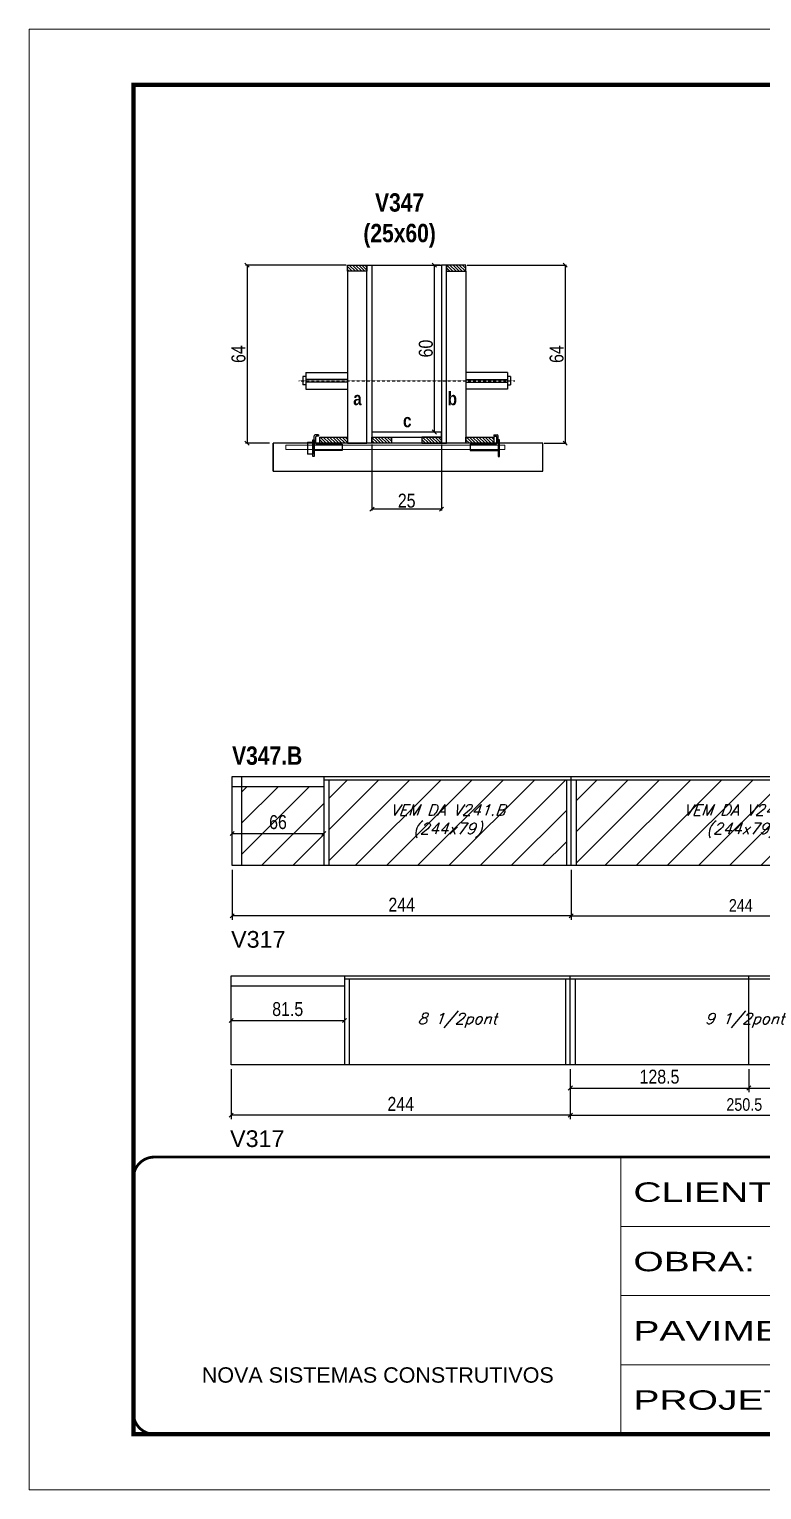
# Model space of a CAD drawing. Extents: x 13154 to 22413, y 1253 to 30260.
# Drawn here: x 13154 to 13682, y 19631 to 20681 of the extents above; entities that cross this region are included whole.
import ezdxf

# ---------------------------------------------------------------- set-up
doc = ezdxf.new("R2010")
doc.units = 0
for name, pattern in [('CONTINUO', [0]), ('DASHED', [0.75, 0.5, -0.25]), ('HIDDEN', [0.375, 0.25, -0.125])]:
    doc.linetypes.add(name, pattern=pattern)
for name, color, linetype in [('5', 5, 'Continuous'), ('barrote', 251, 'Continuous'), ('COTA', 241, 'Continuous'), ('detalhes', 4, 'Continuous'), ('NOMENCLATURA', 7, 'Continuous'), ('Painéis', 200, 'Continuous'), ('presilha', 1, 'Continuous'), ('SARR_2.2x10', 60, 'Continuous'), ('SARR_2.2x7', 40, 'Continuous'), ('SARR_3.5x7', 81, 'Continuous'), ('TENSOR', 3, 'Continuous'), ('texto', 7, 'Continuous')]:
    doc.layers.add(name, color=color, linetype=linetype)
for name, color, linetype, lineweight in [('CONCRETO', 251, 'Continuous', 25), ('Folhas', 255, 'Continuous', 9), ('Hachura', 251, 'Continuous', 9), ('SARRAFO DE PRESSAO', 251, 'DASHED', 9), ('SCO-___-LAJ', 2, 'Continuous', 0)]:
    doc.layers.add(name, color=color, linetype=linetype, lineweight=lineweight)
doc.styles.add('ARIAL', font='arial.ttf')
doc.styles.add('COTA TECNICA', font='techl___.ttf', dxfattribs={"height": 10})
doc.styles.add('COTA TECNICA 2X', font='techl___.ttf', dxfattribs={"height": 10})
doc.styles.add('COTA TECNICA-50', font='techl___.ttf', dxfattribs={"height": 9})
doc.styles.add('Romans', font='romans.shx')
doc.styles.get("Standard").update_dxf_attribs({"font": 'arial.ttf'})
doc.styles.add('TECNICA', font='techb___.ttf', dxfattribs={"height": 10})
doc.styles.add('Tecnologia', font='')
doc.styles.get('Tecnologia').set_extended_font_data('Forgotten Futurist')
doc.dimstyles.new('COTA PAINEL-50', dxfattribs={"dimtxt": 9, "dimasz": 3, "dimexe": 3, "dimexo": 3, "dimgap": 3, "dimtad": 1, "dimdec": 1, "dimzin": 12, "dimdsep": 46, "dimtxsty": 'COTA TECNICA-50', "dimblk1": 'OBLIQUE', "dimblk2": 'OBLIQUE', "dimsah": 1, "dimcen": 0.9, "dimclrd": 4, "dimclre": 4, "dimclrt": 240, "dimadec": 1, "dimazin": 3, "dimtfac": 1, "dimtdec": 1, "dimtmove": 0, "dimatfit": 3, "dimfxl": 1, "dimtolj": 1, "dimtzin": 12, "dimarcsym": 0})
doc.dimstyles.new('PAINEL', dxfattribs={"dimtxt": 10, "dimasz": 3, "dimexe": 3, "dimexo": 3, "dimgap": 3, "dimtad": 1, "dimdec": 1, "dimzin": 12, "dimdsep": 46, "dimtxsty": 'COTA TECNICA', "dimblk1": 'OBLIQUE', "dimblk2": 'OBLIQUE', "dimsah": 1, "dimcen": 0.9, "dimclrd": 4, "dimclre": 4, "dimclrt": 240, "dimadec": 1, "dimazin": 3, "dimtfac": 1, "dimtdec": 1, "dimtmove": 0, "dimatfit": 3, "dimfxl": 1, "dimtolj": 1, "dimtzin": 12, "dimarcsym": 0})
doc.dimstyles.new('SECAO', dxfattribs={"dimscale": 0.333333, "dimtxt": 5, "dimasz": 9, "dimexe": 3, "dimexo": 3, "dimgap": 3, "dimtad": 1, "dimdec": 1, "dimlfac": 0.5, "dimzin": 12, "dimdsep": 46, "dimtxsty": 'COTA TECNICA 2X', "dimblk1": 'OBLIQUE', "dimblk2": 'OBLIQUE', "dimsah": 1, "dimcen": 0.9, "dimclrd": 4, "dimclre": 4, "dimclrt": 240, "dimadec": 1, "dimazin": 3, "dimtfac": 1, "dimtdec": 1, "dimtmove": 0, "dimatfit": 3, "dimfxl": 1, "dimtolj": 1, "dimtzin": 12, "dimarcsym": 0})

# ---------------------------------------------------------------- blocks, each defined once
blk = doc.blocks.new('9999999999')
at = {"color": 30, "linetype": 'CONTINUO'}
for p, q in [((98564.6, 34230.2), (98564.6, 34429.4)), ((98564.6, 34379.6), (99584, 34379.6)), ((98564.6, 34329.8), (99488, 34329.8)), ((98564.6, 34280), (99488, 34280))]:
    blk.add_line(p, q, dxfattribs=at)
at = {"color": 30, "linetype": 'CONTINUO', "const_width": 2}
blk.add_lwpolyline([(99584, 34230.2), (99584, 34414.4, 0.414214), (99569, 34429.4), (98229, 34429.4, 0.414214), (98214, 34414.4), (98214, 34245.2, 0.414214), (98229, 34230.2), (99584, 34230.2)], format="xyb", dxfattribs=at)
at = {"layer": 'Folhas'}
blk.add_lwpolyline([(98139, 34190.2), (99624, 34190.2), (99624, 35240.2), (98139, 35240.2)], close=True, dxfattribs=at)
at = {"layer": 'Folhas', "color": 30, "const_width": 3}
blk.add_lwpolyline([(98214, 34230.2), (99584, 34230.2), (99584, 35200.2), (98214, 35200.2)], close=True, dxfattribs=at)
at = {"color": 7, "linetype": 'Continuous', "ltscale": 5, "style": 'ARIAL'}
blk.add_text('NOVA SISTEMAS CONSTRUTIVOS', height=11.059, dxfattribs=at).set_placement((98263.2, 34267.2))
at = {"layer": 'Folhas', "color": 7, "style": 'Tecnologia', "width": 1.5}
for s, p in [('CLIENTE:', (98573.7, 34397.2)), ('OBRA:', (98573.7, 34347.3)), ('PAVIMENTO:', (98573.7, 34297.5)), ('PROJETO:', (98573.7, 34247.7))]:
    blk.add_text(s, height=14, dxfattribs=at).set_placement(p)
blk = doc.blocks.new('_Oblique')
at = {"color": 0, "linetype": 'ByBlock', "lineweight": -2}
blk.add_line((-0.5, -0.5), (0.5, 0.5), dxfattribs=at)
blk = doc.blocks.new('*D28')
at = {"layer": 'COTA', "color": 4, "lineweight": -2, "transparency": 16777216}
for p, q in [((13401, 20382), (13401, 20334.5)), ((13451, 20382), (13451, 20334.5)), ((13451, 20335.5), (13401, 20335.5))]:
    blk.add_line(p, q, dxfattribs=at)
at = {"layer": 'Defpoints', "color": 0, "transparency": 16777216}
for p in [(13401, 20383), (13451, 20383), (13401, 20335.5)]:
    blk.add_point(p, dxfattribs=at)
at = {"layer": 'COTA', "color": 4, "lineweight": -2, "transparency": 16777216, "xscale": 3, "yscale": 3, "zscale": 3, "rotation": 180}
blk.add_blockref('_Oblique', (13401, 20335.5), dxfattribs=at)
at = {"layer": 'COTA', "color": 4, "lineweight": -2, "transparency": 16777216, "xscale": 3, "yscale": 3, "zscale": 3}
blk.add_blockref('_Oblique', (13451, 20335.5), dxfattribs=at)
at = {"layer": 'COTA', "color": 240, "transparency": 16777216, "insert": (13426, 20341.6), "char_height": 10, "attachment_point": 5, "style": 'COTA TECNICA 2X'}
blk.add_mtext('\\A1;25', dxfattribs=at)
blk = doc.blocks.new('PRESILHA METÁLICA 1')
at = {"layer": 'presilha'}
for p, q in [((7.5, 10.6), (7.5, 19.9)), ((12, 21), (8.6, 21)), ((9, 11.6), (9, 18.9)), ((12, 19.5), (9.6, 19.5)), ((12, 21), (12, 19.5)), ((0, 13), (6, 13)), ((0, 13), (0, 0)), ((6, 0), (0, 0)), ((6, 15.5), (7.5, 15.5)), ((6, -2.5), (6, 15.5)), ((6, 13), (6, 0)), ((7.5, 15.5), (7.5, -2.5)), ((37.5, 4.1), (7.5, 4.1)), ((37.5, 11), (9.6, 11)), ((37.5, 11), (37.5, 4.1)), ((7.5, -2.5), (6, -2.5))]:
    blk.add_line(p, q, dxfattribs=at)
for centre, radius, start, end in [((8.6, 19.9), 1.14, 90, 180), ((9.6, 18.9), 0.57, 90, 180), ((9.6, 11.6), 0.57, 180, 270)]:
    blk.add_arc(centre, radius, start, end, dxfattribs=at)
blk = doc.blocks.new('PRESILHA METÁLICA 2')
at = {"layer": 'presilha'}
for p, q in [((-5.2, 23.5), (-5.2, 22)), ((-5.2, 23.5), (-1.9, 23.5)), ((-5.2, 22), (-2.8, 22)), ((-2.2, 14.1), (-2.2, 21.4)), ((0.8, 18), (-0.8, 18)), ((-0.8, 18), (-0.8, 0)), ((-0.8, 14.6), (-0.8, 22.4)), ((0.8, 0), (0.8, 18)), ((-30.8, 13.5), (-30.8, 6.6)), ((-30.8, 13.5), (-2.8, 13.5)), ((-30.8, 6.6), (-0.8, 6.6)), ((-0.8, 0), (0.8, 0))]:
    blk.add_line(p, q, dxfattribs=at)
for centre, radius, start, end in [((-2.8, 21.4), 0.57, 0, 90), ((-1.9, 22.4), 1.14, 0, 90), ((-2.8, 14.1), 0.57, 270, 0)]:
    blk.add_arc(centre, radius, start, end, dxfattribs=at)
blk = doc.blocks.new('*D29')
at = {"layer": 'COTA', "color": 4, "lineweight": -2, "transparency": 16777216}
for p, q in [((13469.6, 20511), (13541, 20511)), ((13540, 20511), (13540, 20383)), ((13524.8, 20383), (13541, 20383))]:
    blk.add_line(p, q, dxfattribs=at)
at = {"layer": 'Defpoints', "color": 0, "transparency": 16777216}
for p in [(13468.6, 20511), (13523.8, 20383), (13540, 20383)]:
    blk.add_point(p, dxfattribs=at)
at = {"layer": 'COTA', "color": 4, "lineweight": -2, "transparency": 16777216, "xscale": 3, "yscale": 3, "zscale": 3}
for p, rotation in [((13540, 20511), 90), ((13540, 20383), 270)]:
    blk.add_blockref('_Oblique', p, dxfattribs=dict(at, rotation=rotation))
at = {"layer": 'COTA', "color": 240, "transparency": 16777216, "insert": (13533.9, 20447), "char_height": 10, "attachment_point": 5, "rotation": 90, "style": 'COTA TECNICA 2X'}
blk.add_mtext('\\A1;64', dxfattribs=at)
blk = doc.blocks.new('*D16')
at = {"layer": 'COTA', "color": 4, "lineweight": -2, "transparency": 16777216}
for p, q in [((13382.4, 20511), (13310.1, 20511)), ((13311.1, 20511), (13311.1, 20383)), ((13327.2, 20383), (13310.1, 20383))]:
    blk.add_line(p, q, dxfattribs=at)
at = {"layer": 'Defpoints', "color": 0, "transparency": 16777216}
for p in [(13383.4, 20511), (13311.1, 20383), (13328.2, 20383)]:
    blk.add_point(p, dxfattribs=at)
at = {"layer": 'COTA', "color": 4, "lineweight": -2, "transparency": 16777216, "xscale": 3, "yscale": 3, "zscale": 3}
for p, rotation in [((13311.1, 20511), 90), ((13311.1, 20383), 270)]:
    blk.add_blockref('_Oblique', p, dxfattribs=dict(at, rotation=rotation))
at = {"layer": 'COTA', "color": 240, "transparency": 16777216, "insert": (13305, 20447), "char_height": 10, "attachment_point": 5, "rotation": 90, "style": 'COTA TECNICA 2X'}
blk.add_mtext('\\A1;64', dxfattribs=at)
blk = doc.blocks.new('*D676')
at = {"layer": 'COTA', "color": 4, "lineweight": -2, "transparency": 16777216}
for p, q in [((13450, 20511), (13444.9, 20511)), ((13445.9, 20391), (13445.9, 20511)), ((13450, 20391), (13444.9, 20391))]:
    blk.add_line(p, q, dxfattribs=at)
at = {"layer": 'Defpoints', "color": 0, "transparency": 16777216}
for p in [(13445.9, 20511), (13451, 20511), (13451, 20391)]:
    blk.add_point(p, dxfattribs=at)
at = {"layer": 'COTA', "color": 4, "lineweight": -2, "transparency": 16777216, "xscale": 3, "yscale": 3, "zscale": 3}
for p, rotation in [((13445.9, 20511), 90), ((13445.9, 20391), 270)]:
    blk.add_blockref('_Oblique', p, dxfattribs=dict(at, rotation=rotation))
at = {"layer": 'COTA', "color": 240, "transparency": 16777216, "insert": (13439.8, 20451), "char_height": 10, "attachment_point": 5, "rotation": 90, "style": 'COTA TECNICA 2X'}
blk.add_mtext('\\A1;60', dxfattribs=at)
blk = doc.blocks.new('*D24')
at = {"layer": 'COTA', "color": 4, "linetype": 'ByBlock', "lineweight": -2, "transparency": 16777216}
for p, q in [((13544.4, 20076.3), (13544.4, 20040.2)), ((13788.4, 20076.3), (13788.4, 20040.2)), ((13544.4, 20043.2), (13788.4, 20043.2))]:
    blk.add_line(p, q, dxfattribs=at)
at = {"layer": 'Defpoints', "color": 0, "linetype": 'ByBlock', "transparency": 16777216}
for p in [(13544.4, 20079.3), (13788.4, 20079.3), (13788.4, 20043.2)]:
    blk.add_point(p, dxfattribs=at)
at = {"layer": 'COTA', "color": 4, "linetype": 'ByBlock', "lineweight": -2, "transparency": 16777216, "xscale": 3, "yscale": 3, "zscale": 3, "rotation": 180}
blk.add_blockref('_Oblique', (13544.4, 20043.2), dxfattribs=at)
at = {"layer": 'COTA', "color": 4, "linetype": 'ByBlock', "lineweight": -2, "transparency": 16777216, "xscale": 3, "yscale": 3, "zscale": 3}
blk.add_blockref('_Oblique', (13788.4, 20043.2), dxfattribs=at)
at = {"layer": 'COTA', "color": 240, "linetype": 'ByBlock', "transparency": 16777216, "insert": (13666.4, 20050.7), "char_height": 9, "attachment_point": 5, "style": 'COTA TECNICA-50'}
blk.add_mtext('\\A1;244', dxfattribs=at)
blk = doc.blocks.new('*D706')
at = {"layer": 'COTA', "color": 4, "linetype": 'ByBlock', "lineweight": -2, "transparency": 16777216}
for p, q in [((13300.4, 20076.3), (13300.4, 20040.2)), ((13544.4, 20076.3), (13544.4, 20040.2)), ((13544.4, 20043.2), (13300.4, 20043.2))]:
    blk.add_line(p, q, dxfattribs=at)
at = {"layer": 'Defpoints', "color": 0, "linetype": 'ByBlock', "transparency": 16777216}
for p in [(13300.4, 20079.3), (13544.4, 20079.3), (13300.4, 20043.2)]:
    blk.add_point(p, dxfattribs=at)
at = {"layer": 'COTA', "color": 4, "linetype": 'ByBlock', "lineweight": -2, "transparency": 16777216, "xscale": 3, "yscale": 3, "zscale": 3, "rotation": 180}
blk.add_blockref('_Oblique', (13300.4, 20043.2), dxfattribs=at)
at = {"layer": 'COTA', "color": 4, "linetype": 'ByBlock', "lineweight": -2, "transparency": 16777216, "xscale": 3, "yscale": 3, "zscale": 3}
blk.add_blockref('_Oblique', (13544.4, 20043.2), dxfattribs=at)
at = {"layer": 'COTA', "color": 240, "linetype": 'ByBlock', "transparency": 16777216, "insert": (13422.4, 20051.2), "char_height": 10, "attachment_point": 5, "style": 'COTA TECNICA'}
blk.add_mtext('\\A1;244', dxfattribs=at)
blk = doc.blocks.new('*D10')
at = {"layer": 'COTA', "color": 4, "linetype": 'ByBlock', "lineweight": -2, "transparency": 16777216}
blk.add_line((13300.4, 20102.4), (13366.4, 20102.4), dxfattribs=at)
at = {"layer": 'Defpoints', "color": 0, "linetype": 'ByBlock', "transparency": 16777216}
for p in [(13300.4, 20102.4), (13366.4, 20102.4), (13366.4, 20102.4)]:
    blk.add_point(p, dxfattribs=at)
at = {"layer": 'COTA', "color": 4, "linetype": 'ByBlock', "lineweight": -2, "transparency": 16777216, "xscale": 3, "yscale": 3, "zscale": 3, "rotation": 180}
blk.add_blockref('_Oblique', (13300.4, 20102.4), dxfattribs=at)
at = {"layer": 'COTA', "color": 4, "linetype": 'ByBlock', "lineweight": -2, "transparency": 16777216, "xscale": 3, "yscale": 3, "zscale": 3}
blk.add_blockref('_Oblique', (13366.4, 20102.4), dxfattribs=at)
at = {"layer": 'COTA', "color": 240, "linetype": 'ByBlock', "transparency": 16777216, "insert": (13333.4, 20110.5), "char_height": 10, "attachment_point": 5, "style": 'COTA TECNICA'}
blk.add_mtext('\\A1;66', dxfattribs=at)
blk = doc.blocks.new('*D13')
at = {"layer": 'COTA', "color": 4, "linetype": 'ByBlock', "lineweight": -2, "transparency": 16777216}
for p, q in [((13543.7, 19933), (13543.7, 19896.9)), ((13794.2, 19933), (13794.2, 19896.9)), ((13543.7, 19899.9), (13794.2, 19899.9))]:
    blk.add_line(p, q, dxfattribs=at)
at = {"layer": 'Defpoints', "color": 0, "linetype": 'ByBlock', "transparency": 16777216}
for p in [(13543.7, 19936), (13794.2, 19936), (13794.2, 19899.9)]:
    blk.add_point(p, dxfattribs=at)
at = {"layer": 'COTA', "color": 4, "linetype": 'ByBlock', "lineweight": -2, "transparency": 16777216, "xscale": 3, "yscale": 3, "zscale": 3, "rotation": 180}
blk.add_blockref('_Oblique', (13543.7, 19899.9), dxfattribs=at)
at = {"layer": 'COTA', "color": 4, "linetype": 'ByBlock', "lineweight": -2, "transparency": 16777216, "xscale": 3, "yscale": 3, "zscale": 3}
blk.add_blockref('_Oblique', (13794.2, 19899.9), dxfattribs=at)
at = {"layer": 'COTA', "color": 240, "linetype": 'ByBlock', "transparency": 16777216, "insert": (13668.9, 19907.5), "char_height": 9, "attachment_point": 5, "style": 'COTA TECNICA-50'}
blk.add_mtext('\\A1;250.5', dxfattribs=at)
blk = doc.blocks.new('*D658')
at = {"layer": 'COTA', "color": 4, "linetype": 'ByBlock', "lineweight": -2, "transparency": 16777216}
for p, q in [((13299.7, 19933), (13299.7, 19896.9)), ((13543.7, 19933), (13543.7, 19896.9)), ((13543.7, 19899.9), (13299.7, 19899.9))]:
    blk.add_line(p, q, dxfattribs=at)
at = {"layer": 'Defpoints', "color": 0, "linetype": 'ByBlock', "transparency": 16777216}
for p in [(13299.7, 19936), (13543.7, 19936), (13299.7, 19899.9)]:
    blk.add_point(p, dxfattribs=at)
at = {"layer": 'COTA', "color": 4, "linetype": 'ByBlock', "lineweight": -2, "transparency": 16777216, "xscale": 3, "yscale": 3, "zscale": 3, "rotation": 180}
blk.add_blockref('_Oblique', (13299.7, 19899.9), dxfattribs=at)
at = {"layer": 'COTA', "color": 4, "linetype": 'ByBlock', "lineweight": -2, "transparency": 16777216, "xscale": 3, "yscale": 3, "zscale": 3}
blk.add_blockref('_Oblique', (13543.7, 19899.9), dxfattribs=at)
at = {"layer": 'COTA', "color": 240, "linetype": 'ByBlock', "transparency": 16777216, "insert": (13421.7, 19908), "char_height": 10, "attachment_point": 5, "style": 'COTA TECNICA'}
blk.add_mtext('\\A1;244', dxfattribs=at)
blk = doc.blocks.new('*D660')
at = {"layer": 'COTA', "color": 4, "linetype": 'ByBlock', "lineweight": -2, "transparency": 16777216}
blk.add_line((13299.7, 19968), (13381.2, 19968), dxfattribs=at)
at = {"layer": 'Defpoints', "color": 0, "linetype": 'ByBlock', "transparency": 16777216}
for p in [(13299.7, 19968), (13381.2, 19968), (13381.2, 19968)]:
    blk.add_point(p, dxfattribs=at)
at = {"layer": 'COTA', "color": 4, "linetype": 'ByBlock', "lineweight": -2, "transparency": 16777216, "xscale": 3, "yscale": 3, "zscale": 3, "rotation": 180}
blk.add_blockref('_Oblique', (13299.7, 19968), dxfattribs=at)
at = {"layer": 'COTA', "color": 4, "linetype": 'ByBlock', "lineweight": -2, "transparency": 16777216, "xscale": 3, "yscale": 3, "zscale": 3}
blk.add_blockref('_Oblique', (13381.2, 19968), dxfattribs=at)
at = {"layer": 'COTA', "color": 240, "linetype": 'ByBlock', "transparency": 16777216, "insert": (13340.4, 19976.1), "char_height": 10, "attachment_point": 5, "style": 'COTA TECNICA'}
blk.add_mtext('\\A1;81.5', dxfattribs=at)
blk = doc.blocks.new('*D661')
at = {"layer": 'COTA', "color": 4, "linetype": 'ByBlock', "lineweight": -2, "transparency": 16777216}
for p, q in [((13543.7, 19933), (13543.7, 19916.4)), ((13672.2, 19933), (13672.2, 19916.4)), ((13543.7, 19919.4), (13672.2, 19919.4))]:
    blk.add_line(p, q, dxfattribs=at)
at = {"layer": 'Defpoints', "color": 0, "linetype": 'ByBlock', "transparency": 16777216}
for p in [(13543.7, 19936), (13672.2, 19936), (13672.2, 19919.4)]:
    blk.add_point(p, dxfattribs=at)
at = {"layer": 'COTA', "color": 4, "linetype": 'ByBlock', "lineweight": -2, "transparency": 16777216, "xscale": 3, "yscale": 3, "zscale": 3, "rotation": 180}
blk.add_blockref('_Oblique', (13543.7, 19919.4), dxfattribs=at)
at = {"layer": 'COTA', "color": 4, "linetype": 'ByBlock', "lineweight": -2, "transparency": 16777216, "xscale": 3, "yscale": 3, "zscale": 3}
blk.add_blockref('_Oblique', (13672.2, 19919.4), dxfattribs=at)
at = {"layer": 'COTA', "color": 240, "linetype": 'ByBlock', "transparency": 16777216, "insert": (13607.9, 19927.5), "char_height": 10, "attachment_point": 5, "style": 'COTA TECNICA'}
blk.add_mtext('\\A1;128.5', dxfattribs=at)
blk = doc.blocks.new('*D662')
at = {"layer": 'COTA', "color": 4, "linetype": 'ByBlock', "lineweight": -2, "transparency": 16777216}
for p, q in [((13672.2, 19933), (13672.2, 19916.4)), ((13794.2, 19933), (13794.2, 19916.4)), ((13672.2, 19919.4), (13794.2, 19919.4))]:
    blk.add_line(p, q, dxfattribs=at)
at = {"layer": 'Defpoints', "color": 0, "linetype": 'ByBlock', "transparency": 16777216}
for p in [(13672.2, 19936), (13794.2, 19936), (13794.2, 19919.4)]:
    blk.add_point(p, dxfattribs=at)
at = {"layer": 'COTA', "color": 4, "linetype": 'ByBlock', "lineweight": -2, "transparency": 16777216, "xscale": 3, "yscale": 3, "zscale": 3, "rotation": 180}
blk.add_blockref('_Oblique', (13672.2, 19919.4), dxfattribs=at)
at = {"layer": 'COTA', "color": 4, "linetype": 'ByBlock', "lineweight": -2, "transparency": 16777216, "xscale": 3, "yscale": 3, "zscale": 3}
blk.add_blockref('_Oblique', (13794.2, 19919.4), dxfattribs=at)
at = {"layer": 'COTA', "color": 240, "linetype": 'ByBlock', "transparency": 16777216, "insert": (13733.2, 19927.4), "char_height": 10, "attachment_point": 5, "style": 'COTA TECNICA'}
blk.add_mtext('\\A1;122', dxfattribs=at)

msp = doc.modelspace()

# ---------------------------------------------------------------- hatches: boundary and pattern name
at = {"layer": 'Hachura', "linetype": 'ByBlock'}
h = msp.add_hatch(dxfattribs=at)
h.set_pattern_fill('ANSI31', color=256, scale=5)
h.paths.add_polyline_path([(13540.9, 20079.26), (13540.9, 20141.06), (13369.9, 20141.06), (13369.9, 20079.26)])
h.paths.add_polyline_path([(13784.9, 20079.26), (13784.9, 20141.06), (13547.9, 20141.06), (13547.9, 20079.26)])
h.paths.add_polyline_path([(14272.9, 20079.26), (14272.9, 20141.06), (14035.9, 20141.06), (14035.9, 20079.26)])
h = msp.add_hatch(dxfattribs=at)
h.set_pattern_fill('ANSI31', color=256, scale=5)
h.paths.add_polyline_path([(13366.4, 20079.26), (13366.4, 20136.26), (13307.4, 20136.26), (13307.4, 20079.26)])
at = {"layer": 'SARR_2.2x10'}
h = msp.add_hatch(dxfattribs=at)
h.set_pattern_fill('ANSI31', color=256, scale=0.5, angle=90)
h.set_pattern_definition([(135, (46556.9241, -103129.2165), (-1.122532015, -1.122532015), [])])
h.paths.add_polyline_path([(13363.39, 20387.35), (13363.39, 20382.95), (13383.39, 20382.95), (13383.39, 20387.35)])
h = msp.add_hatch(dxfattribs=at)
h.set_pattern_fill('ANSI31', color=256, scale=0.5, angle=90)
h.set_pattern_definition([(135, (46662.1241, -103129.2165), (-1.122532015, -1.122532015), [])])
h.paths.add_polyline_path([(13468.59, 20387.35), (13468.59, 20382.95), (13488.59, 20382.95), (13488.59, 20387.35)])
at = {"layer": 'SARR_2.2x7'}
h = msp.add_hatch(dxfattribs=at)
h.set_pattern_fill('ANSI31', color=256, scale=0.5, angle=90)
h.set_pattern_definition([(135, (46550.9241, -103005.6165), (-1.122532015, -1.122532015), [])])
h.paths.add_polyline_path([(13397.39, 20510.95), (13397.39, 20506.55), (13383.39, 20506.55), (13383.39, 20510.95)])
h = msp.add_hatch(dxfattribs=at)
h.set_pattern_fill('ANSI31', color=256, scale=0.5, angle=90)
h.set_pattern_definition([(135, (46582.9241, -103005.6165), (-1.122532015, -1.122532015), [])])
h.paths.add_polyline_path([(13454.59, 20510.95), (13454.59, 20506.55), (13468.59, 20506.55), (13468.59, 20510.95)])
h = msp.add_hatch(dxfattribs=at)
h.set_pattern_fill('ANSI31', color=256, scale=0.5, angle=90)
h.set_pattern_definition([(135, (46636.5241, -103129.2165), (-1.122532015, -1.122532015), [])])
h.paths.add_polyline_path([(13414.99, 20382.95), (13414.99, 20387.35), (13400.99, 20387.35), (13400.99, 20382.95)])
h = msp.add_hatch(dxfattribs=at)
h.set_pattern_fill('ANSI31', color=256, scale=0.5, angle=90)
h.set_pattern_definition([(135, (46648.5241, -103129.2165), (-1.122532015, -1.122532015), [])])
h.paths.add_polyline_path([(13436.99, 20387.35), (13436.99, 20382.95), (13450.99, 20382.95), (13450.99, 20387.35)])

# ---------------------------------------------------------------- linework, layer by layer
at = {"ltscale": 3}
for p, q in [((13353.39, 20433.8), (13353.39, 20421.8)), ((13353.39, 20433.8), (13383.39, 20433.8)), ((13498.59, 20433.8), (13468.59, 20433.8)), ((13498.59, 20433.8), (13498.59, 20421.8)), ((13351.39, 20430.8), (13351.39, 20424.8)), ((13353.39, 20430.8), (13351.39, 20430.8)), ((13353.39, 20424.8), (13351.39, 20424.8)), ((13383.39, 20428.8), (13353.39, 20428.8)), ((13383.39, 20426.8), (13353.39, 20426.8)), ((13468.59, 20428.8), (13498.59, 20428.8)), ((13468.59, 20426.8), (13498.59, 20426.8)), ((13500.59, 20430.8), (13498.59, 20430.8)), ((13498.59, 20424.8), (13500.59, 20424.8)), ((13500.59, 20430.8), (13500.59, 20424.8)), ((13353.39, 20421.8), (13383.39, 20421.8)), ((13498.59, 20421.8), (13468.59, 20421.8))]:
    msp.add_line(p, q, dxfattribs=at)
at = {"layer": 'barrote'}
msp.add_lwpolyline([(13329.93, 20362.95), (13523.85, 20362.95), (13523.85, 20382.95), (13329.93, 20382.95)], close=True, dxfattribs=at)
at = {"layer": 'CONCRETO', "linetype": 'Continuous'}
msp.add_line((13400.99, 20510.95), (13450.99, 20510.95), dxfattribs=at)
at = {"layer": 'COTA', "linetype": 'ByBlock'}
for p, q in [((13366.4, 20143.26), (13366.4, 20079.26)), ((13381.16, 19999.98), (13381.16, 19935.98))]:
    msp.add_line(p, q, dxfattribs=at)
at = {"layer": 'detalhes', "color": 250}
msp.add_line((13329.93, 20362.95), (13329.93, 20382.95), dxfattribs=at)
at = {"layer": 'Painéis', "linetype": 'Continuous'}
for p, q in [((13300.4, 20079.26), (13300.4, 20143.26)), ((13300.4, 20143.26), (14520.4, 20143.26)), ((13544.4, 20079.26), (13544.4, 20143.26)), ((14520.4, 20079.26), (13300.4, 20079.26)), ((13299.66, 19935.98), (13299.66, 19999.98)), ((13299.66, 19999.98), (14038.16, 19999.98)), ((13543.66, 19935.98), (13543.66, 19999.98)), ((13672.16, 19935.98), (13672.16, 19999.98)), ((14038.16, 19935.98), (13299.66, 19935.98))]:
    msp.add_line(p, q, dxfattribs=at)
for points in [[(13397.39, 20382.95), (13397.39, 20510.95), (13400.99, 20510.95), (13400.99, 20382.95)], [(13454.59, 20382.95), (13454.59, 20510.95), (13450.99, 20510.95), (13450.99, 20382.95)], [(13450.99, 20390.95), (13400.99, 20390.95), (13400.99, 20387.35), (13450.99, 20387.35)]]:
    msp.add_lwpolyline(points, close=True, dxfattribs=at)
at = {"layer": 'SARR_2.2x10'}
for points in [[(13363.39, 20387.35), (13383.39, 20387.35), (13383.39, 20382.95), (13363.39, 20382.95)], [(13468.59, 20387.35), (13488.59, 20387.35), (13488.59, 20382.95), (13468.59, 20382.95)]]:
    msp.add_lwpolyline(points, close=True, dxfattribs=at)
at = {"layer": 'SARR_2.2x7', "linetype": 'HIDDEN'}
msp.add_line((13307.4, 20079.26), (13307.4, 20143.26), dxfattribs=at)
at = {"layer": 'SARR_2.2x7', "linetype": 'Continuous'}
for p, q in [((13366.4, 20141.06), (13544.4, 20141.06)), ((13544.4, 20141.06), (13788.4, 20141.06)), ((13300.4, 20136.26), (13366.4, 20136.26)), ((13299.66, 19992.98), (13381.16, 19992.98)), ((13381.16, 19997.78), (13543.66, 19997.78)), ((13543.66, 19997.78), (13794.16, 19997.78))]:
    msp.add_line(p, q, dxfattribs=at)
at = {"layer": 'SARR_2.2x7', "elevation": 0}
for points in [[(13383.39, 20510.95), (13397.39, 20510.95), (13397.39, 20506.55), (13383.39, 20506.55)], [(13468.59, 20510.95), (13454.59, 20510.95), (13454.59, 20506.55), (13468.59, 20506.55)]]:
    msp.add_lwpolyline(points, close=True, dxfattribs=at)
at = {"layer": 'SARR_2.2x7'}
for points in [[(13400.99, 20387.35), (13414.99, 20387.35), (13414.99, 20382.95), (13400.99, 20382.95)], [(13450.99, 20387.35), (13436.99, 20387.35), (13436.99, 20382.95), (13450.99, 20382.95)]]:
    msp.add_lwpolyline(points, close=True, dxfattribs=at)
at = {"layer": 'SARR_3.5x7'}
for p, q in [((13369.9, 20141.06), (13369.9, 20079.26)), ((13540.9, 20141.06), (13540.9, 20079.26)), ((13547.9, 20141.06), (13547.9, 20079.26)), ((13384.66, 19997.78), (13384.66, 19935.98)), ((13540.16, 19997.78), (13540.16, 19935.98)), ((13547.16, 19997.78), (13547.16, 19935.98))]:
    msp.add_line(p, q, dxfattribs=at)
for points in [[(13397.39, 20506.55), (13383.39, 20506.55), (13383.39, 20382.95), (13397.39, 20382.95)], [(13454.59, 20506.55), (13468.59, 20506.55), (13468.59, 20382.95), (13454.59, 20382.95)]]:
    msp.add_lwpolyline(points, close=True, dxfattribs=at)
at = {"layer": 'SCO-___-LAJ', "color": 1}
msp.add_lwpolyline([(13338.93, 20381.62), (13496.7, 20381.62), (13496.7, 20378.42), (13338.93, 20378.42)], close=True, dxfattribs=at)
at = {"layer": 'TENSOR', "linetype": 'HIDDEN', "ltscale": 0.5}
msp.add_line((13348.39, 20427.8), (13503.89, 20427.8), dxfattribs=at)

# ---------------------------------------------------------------- block references
at = {"layer": 'presilha', "xscale": 0.6666666666666666, "yscale": 0.6666666666666666, "zscale": 0.6666666666666666}
for name, p in [('PRESILHA METÁLICA 1', (13354.52, 20374.99)), ('PRESILHA METÁLICA 2', (13492.26, 20373.32))]:
    msp.add_blockref(name, p, dxfattribs=at)
at = {"layer": 'SARRAFO DE PRESSAO', "color": 6, "linetype": 'ByBlock'}
msp.add_blockref('9999999999', (-84984.6, -14559.63), dxfattribs=at)

# ---------------------------------------------------------------- texts
at = {"layer": '5', "linetype": 'Continuous'}
for p in [(13299.66, 20020.27), (13298.92, 19876.99)]:
    msp.add_text('V317', height=12, rotation=0.00004, dxfattribs=at).set_placement(p)
at = {"layer": 'detalhes', "style": 'TECNICA'}
for s, p in [('a', (13387.51, 20410.29)), ('b', (13455.49, 20410.28)), ('c', (13423.34, 20394.42))]:
    msp.add_text(s, height=9.6, dxfattribs=at).set_placement(p)
at = {"layer": 'NOMENCLATURA', "style": 'TECNICA'}
msp.add_text('V347.B', height=13.2, dxfattribs=at).set_placement((13300.4, 20151.78))
at = {"layer": 'NOMENCLATURA', "insert": (13420.89, 20562.65), "char_height": 13.2, "attachment_point": 2, "style": 'TECNICA'}
msp.add_mtext_dynamic_manual_height_columns('V347\\P(25x60)', width=300.2766, gutter_width=1, heights=[0], dxfattribs=at)
at = {"layer": 'texto', "color": 2, "char_height": 8, "attachment_point": 5, "style": 'Romans'}
for s, insert in [('{\\Q19;\\C256;VEM DA V241.B\\P(244x79)}', (13455.4, 20111.26)), ('{\\Q19;\\C256;VEM DA V241.B\\P(244x79)}', (13666.4, 20111.26)), ('{\\Q19;\\C256;8 1/2pont}', (13462.41, 19967.98)), ('{\\Q19;\\C256;9 1/2pont}', (13669.16, 19967.98))]:
    msp.add_mtext(s, dxfattribs=dict(at, insert=insert))

# ---------------------------------------------------------------- dimensions: what is measured, and where the dimension line sits
at = {"layer": 'COTA'}
for base, p1, p2, picture, middle in [((13311.07, 20382.95, 0), (13383.39, 20510.95), (13328.17, 20382.95, 0), '*D16', (13304.96, 20446.95, 0)), ((13445.91, 20510.95), (13450.99, 20390.95), (13450.99, 20510.95), '*D676', (13439.81, 20450.95)), ((13540.03, 20382.95, 0), (13468.59, 20510.95), (13523.8, 20382.95, 0), '*D29', (13533.93, 20446.95, 0))]:
    dim = msp.add_linear_dim(base=base, p1=p1, p2=p2, angle=90, dimstyle='SECAO', dxfattribs=at)
    dim.commit()
    dim.dimension.update_dxf_attribs({"geometry": picture, "text_midpoint": middle})
dim = msp.add_linear_dim(base=(13400.99, 20335.48), p1=(13450.99, 20382.95), p2=(13400.99, 20382.95), angle=180, dimstyle='SECAO', dxfattribs=at)
dim.commit()
dim.dimension.update_dxf_attribs({"geometry": '*D28', "text_midpoint": (13425.99, 20335.48), "dimtype": 160})
at = {"layer": 'COTA', "linetype": 'ByBlock'}
for base, p1, p2, picture, middle in [((13366.4, 20102.38), (13300.4, 20102.38), (13366.4, 20102.38), '*D10', (13333.4, 20110.48)), ((13381.16, 19967.98), (13299.66, 19967.98), (13381.16, 19967.98), '*D660', (13340.41, 19976.11)), ((13672.16, 19919.36), (13543.66, 19935.98), (13672.16, 19935.98), '*D661', (13607.91, 19927.49))]:
    dim = msp.add_linear_dim(base=base, p1=p1, p2=p2, dimstyle='PAINEL', dxfattribs=at)
    dim.commit()
    dim.dimension.update_dxf_attribs({"geometry": picture, "text_midpoint": middle})
for base, p1, p2, picture, middle in [((13300.4, 20043.17), (13544.4, 20079.26), (13300.4, 20079.26), '*D706', (13422.4, 20051.24)), ((13299.66, 19899.89), (13543.66, 19935.98), (13299.66, 19935.98), '*D658', (13421.66, 19907.96))]:
    dim = msp.add_linear_dim(base=base, p1=p1, p2=p2, angle=180, dimstyle='PAINEL', dxfattribs=at)
    dim.commit()
    dim.dimension.update_dxf_attribs({"geometry": picture, "text_midpoint": middle})
for base, p1, p2, picture, middle in [((13788.4, 20043.17), (13544.4, 20079.26), (13788.4, 20079.26), '*D24', (13666.4, 20050.74)), ((13794.16, 19899.89), (13543.66, 19935.98), (13794.16, 19935.98), '*D13', (13668.91, 19907.49))]:
    dim = msp.add_linear_dim(base=base, p1=p1, p2=p2, angle=180, dimstyle='COTA PAINEL-50', override={"dimarcsym": 1}, dxfattribs=at)
    dim.commit()
    dim.dimension.update_dxf_attribs({"geometry": picture, "text_midpoint": middle})
dim = msp.add_linear_dim(base=(13794.16, 19919.36), p1=(13672.16, 19935.98), p2=(13794.16, 19935.98), dimstyle='PAINEL', override={"dimtmove": 1}, dxfattribs=at)
dim.commit()
dim.dimension.update_dxf_attribs({"geometry": '*D662', "text_midpoint": (13733.16, 19927.42)})

doc.saveas('drawing.dxf')
